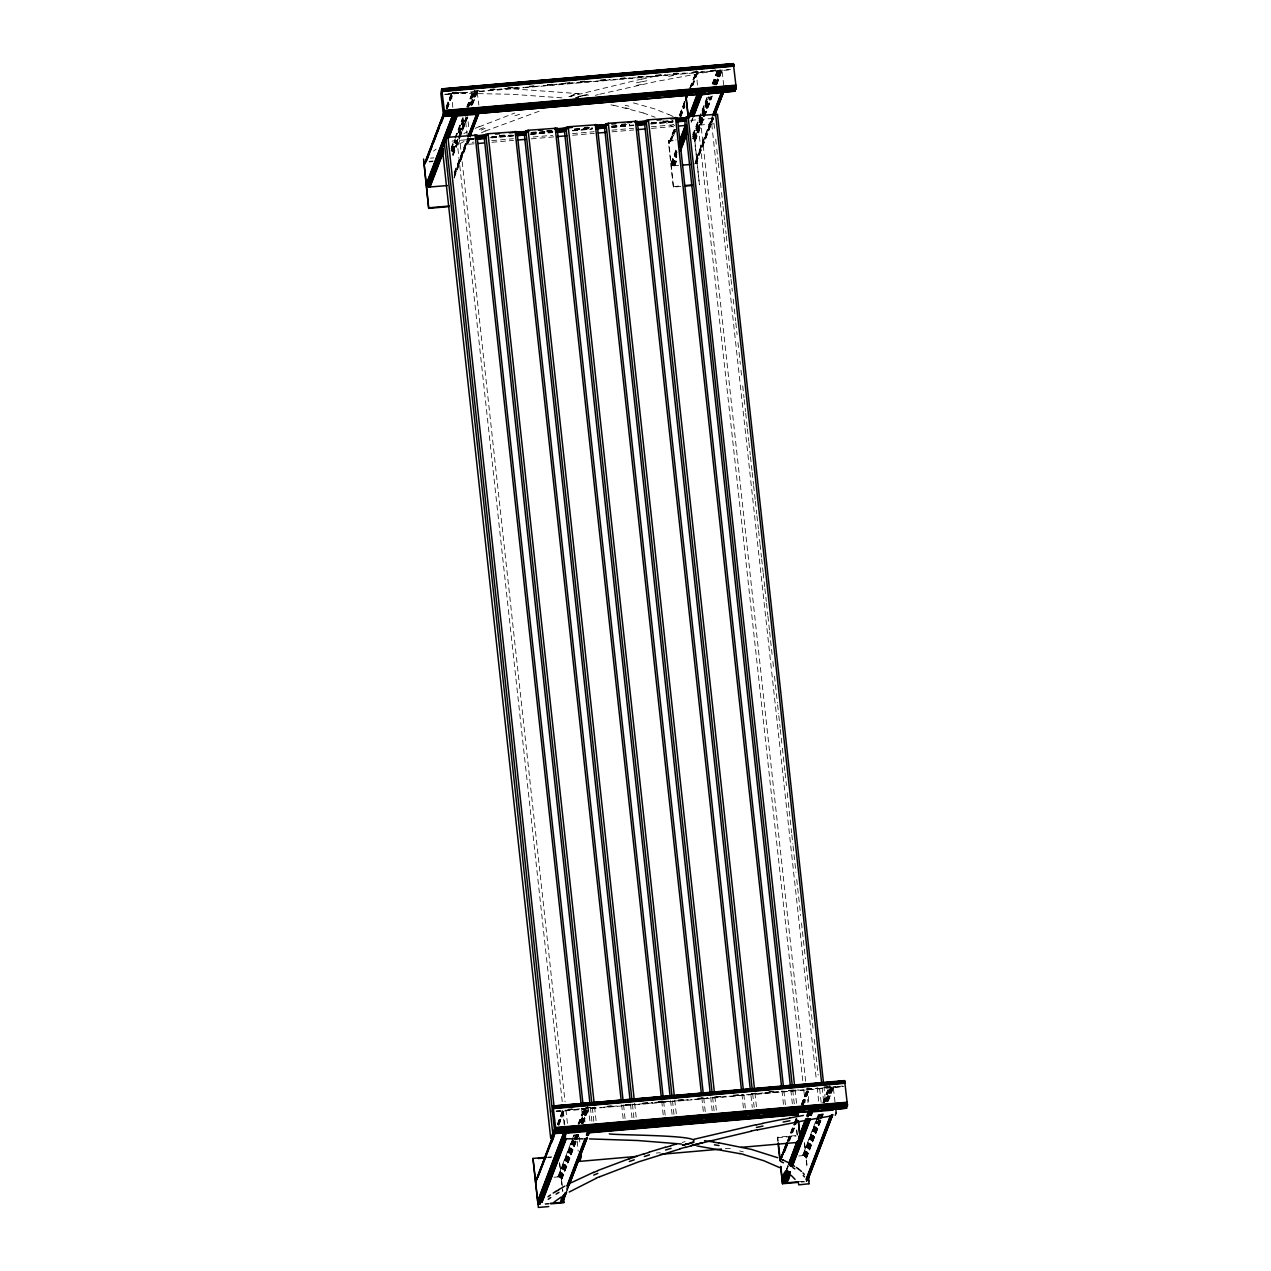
<?xml version="1.0" encoding="UTF-8"?>
<svg xmlns="http://www.w3.org/2000/svg" width="1271" height="1271" viewBox="0 0 1271 1271"><rect width="100%" height="100%" fill="white"/><g stroke="black" fill="none" stroke-linecap="round" stroke-linejoin="round"><path stroke-width="0.75" stroke-dasharray="5 3.75" d="M474.162 143.814L468.205 144.306L470.032 138.364M684.338 101.632L684.354 102.649M562.703 1110.393L564.149 1124.39M674.218 130.135L668.959 143.83L674.091 129.404M641.776 78.993L567.66 96.993L579.195 93.689L508.686 88.541M575.413 97.549C584.517 97.295 578.861 89.78 570.997 95.976M465.52 118.711L465.599 122.715M465.694 120.332L465.679 121.825M469.777 138.301L468.078 142.638L474.004 142.145M696.238 71.414L697.541 86.078M446.232 106.621L451.427 93.005M446.2 107.654L451.761 93.085M446.471 107.447L452.031 92.878M446.772 107.272L451.634 94.515M446.375 108.941L452.269 94.245M447.042 108.734L453.302 92.338M447.392 108.686L453.652 92.29M451.459 147.086L454.24 139.794M454.939 137.983L462.58 117.933M466.759 107.002L472.335 92.433M451.11 148.898L454.589 139.778M455.288 137.967L462.946 117.917M467.108 106.986L472.685 92.418M451.459 148.914L454.939 139.81M455.638 137.983L463.295 117.949M467.458 107.018L473.034 92.433M451.11 150.804L455.288 139.874M458.068 132.581L463.629 118.012M467.807 107.082L474.067 90.686M451.459 150.899L455.622 139.969M458.402 132.677L463.979 118.108M468.141 107.177L474.417 90.765M451.777 151.027L455.955 140.096M458.736 132.804L464.296 118.235M468.475 107.304L474.734 90.908M452.095 151.185L456.273 140.255M459.053 132.962L464.614 118.394M469.492 105.636L475.052 91.067M452.381 151.376L456.559 140.446M459.339 133.153L465.599 116.757M469.777 105.827L475.338 91.258M452.667 151.599L456.829 140.668M459.609 133.376L465.885 116.98M470.747 104.222L476.307 89.653M452.905 151.837L457.782 139.095M458.481 137.268L466.123 117.234M471.001 104.476L476.561 89.891M453.127 152.107L466.346 117.504M471.223 104.746L476.784 90.177M452.619 154.22L467.315 116.074M471.414 105.032L476.975 90.463L478.865 105.064M452.905 154.855L459.053 138.142M459.864 136.633L466.695 118.092M471.7 105.668L477.133 90.765M453 155.189L459.26 138.793M459.959 136.966L467.617 116.932L468.681 126.846M472.478 104.174L477.356 91.433M453.064 155.523L467.664 117.266M472.542 104.524L477.403 91.766M562.227 1101.623L457.639 146.133L459.832 140.398L565.071 1101.814M454.255 172.634L467.474 138.015M454.605 172.586L467.823 137.967M454.24 174.318L468.157 137.888M454.573 174.206L468.491 137.761M454.192 175.875L468.792 137.618M454.478 175.684L469.094 137.427M454.049 177.304L469.047 138.094M454.176 178.035L469.603 137.633M680.843 186.456L673.408 187.107L668.371 141.129L676.029 139.905M679.54 115.137L684.529 102.061M689.962 87.81L696.349 71.097M668.943 143.48L673.884 130.039M679.81 114.517L685.005 100.902M689.883 88.144L696.508 70.795M679.778 115.55L684.958 101.918M690.217 88.223L696.476 71.827M669.102 142.463L674.774 129.737M680.049 115.343L684.926 102.586M690.487 88.017L697.048 71.43M670.31 140.843L675.092 129.578M679.969 116.837L684.831 104.079M691.789 85.856L697.35 71.287M670.913 140.509L675.425 129.467M680.287 116.71L684.465 105.779M692.123 85.745L697.684 71.16M671.247 140.398L675.06 131.199M680.62 116.63L684.799 105.7M692.457 85.65L698.017 71.081M675.409 131.151L671.581 140.318M680.97 116.582L684.449 107.463M692.806 85.602L698.367 71.033M678.603 165.468L673.344 165.643L671.088 163.165L676.601 148.246M671.183 163.498L676.744 148.929M671.31 163.816L676.871 149.247M671.469 164.134L677.03 149.549M671.66 164.42L676.537 151.662M671.882 164.69L676.76 151.932M672.137 164.944L676.998 152.186M672.407 165.166L676.585 154.236M672.693 165.357L676.871 154.427M673.01 165.516L676.49 156.397M673.344 165.643L676.823 156.54M673.678 165.738L676.458 158.446M674.027 165.802L676.808 158.51M674.377 165.818L676.458 160.353M691.074 122.095L692.457 118.457M674.726 165.802L676.808 160.337M691.424 122.08L692.806 118.441M692.695 134.933L707.296 96.675M712.173 83.934L717.734 69.349M693.045 134.933L707.645 96.66M712.523 83.918L718.083 69.333M673.408 187.107L668.594 140.557M692.695 136.775L707.995 96.691M712.872 83.934L718.433 69.365M693.045 136.823L708.344 96.755M713.222 83.997L718.782 69.428M692.679 138.746L708.694 96.85M713.555 84.093L719.116 69.524M693.013 138.873L709.011 96.977M713.889 84.22L719.45 69.651M693.331 139.032L709.329 97.136M714.191 84.379L719.767 69.81M694.316 137.411L701.973 117.361M702.656 115.55L709.615 97.327M714.493 84.569L720.053 70M694.586 137.633L702.243 117.583M702.942 115.756L709.901 97.549M714.763 84.792L720.323 70.223M694.141 139.699L702.498 117.838M703.181 116.011L710.139 97.788M715.017 85.046L720.578 70.461M702.704 118.108L694.363 139.969L694.983 141.558L704.039 117.885M703.403 116.281L711.061 96.246M715.923 83.489L720.8 70.731M694.554 140.255L702.911 118.394M703.594 116.567L711.252 96.532M716.129 83.775L721.69 69.206M694.713 140.573L711.41 96.834M716.288 84.093L721.849 69.508M694.84 140.89L711.538 97.168M716.415 84.41L721.976 69.841L723.993 87.62M694.935 141.224L703.975 117.536M704.674 115.709L711.633 97.502M716.494 84.744L722.071 70.175M704.722 116.058L712.38 96.008M716.558 85.078L722.119 70.509M696.174 158.653L712.189 116.757M695.825 160.432L712.523 116.71M694.776 163.991L712.173 118.441M695.809 162.053L712.507 118.33M696.111 161.894L712.809 118.171M695.714 163.546L713.381 117.79M695.984 163.323L713.619 117.552M696.238 163.085L713.619 118.187M557.397 1123.977L562.846 1109.726M557.524 1124.708L563.085 1110.139M557.794 1124.501L563.355 1109.933M558.08 1124.327L563.657 1109.742M558.732 1124.057L563.593 1111.299M559.065 1123.961L563.927 1111.219M558.716 1125.741L564.276 1111.172M554.029 1177.232L557.905 1176.898L573.904 1134.987M578.083 1124.057L583.643 1109.488M557.905 1176.898L574.254 1134.971M578.432 1124.041L583.993 1109.472M558.255 1176.882L574.603 1135.003M578.782 1124.072L584.342 1109.504M558.605 1176.898L572.871 1140.532M579.131 1124.136L584.692 1109.551M558.954 1176.962L573.205 1140.627M580.164 1122.404L585.041 1109.647M576.208 1141.612L561.591 1179.869L559.621 1177.184L573.539 1140.754M574.238 1138.927L576.319 1133.462M580.497 1122.531L585.359 1109.774M559.939 1177.343L573.856 1140.913M574.54 1139.086L576.637 1133.621M580.799 1122.69L586.376 1108.121M560.225 1177.534L574.142 1141.104M574.842 1139.277L576.923 1133.811M581.101 1122.881L587.361 1106.485M560.511 1177.756L574.413 1141.326M575.112 1139.499L577.193 1134.034M581.371 1123.103L587.631 1106.707M560.749 1178.01L574.667 1141.565M575.366 1139.753L578.464 1131.492M581.625 1123.357L587.885 1106.962M560.972 1178.281L577.67 1134.558M581.848 1123.628L588.108 1107.232L590.602 1125.931M561.162 1178.567L577.86 1134.844M582.039 1123.914L588.298 1107.518M561.448 1179.202L575.938 1140.611M576.764 1139.118L578.845 1133.653M583.024 1122.722L588.457 1107.819M561.544 1179.536L576.16 1141.279M576.843 1139.452L578.941 1133.986M583.103 1123.056L588.68 1108.487M576.907 1139.785L578.988 1134.32L579.798 1141.994M583.167 1123.389L588.727 1108.82M566.262 1189.545L567.644 1185.907M566.771 1190.705L568.55 1186.129M567.104 1190.784L568.979 1185.97M777.884 1141.58L777.677 1137.18L801.858 1135.082M787.385 1141.31L793.755 1124.597M794.327 1123.087L796.424 1117.622M801.286 1104.864L807.673 1088.151L808.864 1103.133M787.655 1140.691L794.105 1124.009M794.327 1123.739L796.329 1117.956M801.572 1104.245L808.022 1087.563M787.925 1140.834L794.184 1124.438M794.582 1123.5L796.663 1118.035M801.842 1104.404L807.8 1088.882M787.893 1141.501L794.454 1124.93M794.852 1123.294L797.235 1117.638M801.81 1105.071L808.356 1088.484M788.497 1141.167L794.756 1124.771M802.414 1104.737L808.674 1088.341M788.83 1141.056L795.09 1124.66M802.748 1104.61L809.007 1088.214M789.164 1140.977L797.521 1119.116M803.081 1104.531L809.341 1088.135M789.513 1140.929L797.854 1119.068M803.431 1104.483L809.691 1088.087M786.59 1169.288L787.925 1165.3M786.685 1169.622L788.068 1165.984M786.813 1169.94L788.195 1166.301M798.744 1155.975L802.621 1155.641L815.839 1121.022M816.538 1119.195L818.619 1113.73M822.798 1102.799L829.057 1086.403M802.621 1155.641L817.587 1117.368M823.147 1102.783L830.106 1084.576M802.97 1155.625L816.538 1121.038M817.237 1119.211L819.318 1113.746M823.497 1102.815L829.756 1086.419M803.32 1155.641L816.888 1121.086M817.587 1119.274L819.668 1113.809M823.846 1102.878L830.106 1086.483M803.669 1155.704L817.221 1121.181M817.92 1119.37L820.002 1113.904M824.18 1102.974L830.44 1086.578M820.923 1120.355L806.307 1158.612L804.336 1155.927L817.555 1121.308M818.254 1119.497L820.335 1114.032M825.213 1101.274L830.773 1086.705M804.654 1156.086L820.653 1114.19M831.091 1086.864L825.515 1101.433L824.021 1087.499M804.94 1156.276L820.939 1114.381M825.816 1101.623L831.377 1087.055M805.21 1156.499L819.128 1120.069M826.086 1101.846L831.647 1087.277M805.464 1156.753L819.382 1120.307M820.081 1118.496L822.162 1113.031M827.024 1100.273L831.901 1087.515M805.687 1157.023L819.604 1120.577M820.288 1118.766L822.385 1113.301M827.246 1100.543L832.823 1085.974M805.878 1157.309L819.795 1120.879M820.494 1119.052L822.575 1113.587M827.437 1100.829L833.013 1086.26M806.036 1157.627L822.734 1113.904M827.596 1101.147L833.172 1086.562L835.317 1104.674M806.164 1157.945L822.861 1114.222M827.723 1101.464L833.299 1086.896M806.259 1158.278L820.859 1120.021M827.818 1101.798L833.395 1087.229M821.622 1118.544L823.703 1113.078M828.565 1100.321L833.442 1087.563M696.635 162.545L697.064 160.559M468.046 142.574L467.807 141.351M582.277 95.611L578.146 96.946L587.838 94.388L582.293 95.865M822.464 1114.445L820.208 1115.08M433.538 151.074L436.128 149.12M468.252 144.322L465.694 122M451.999 148.024L470.62 137.872M463.851 133.55L467.506 131.819M481.28 130.007L485.109 128.307M481.423 132.804L485.379 130.865M475.147 128.371L479.135 126.639M485.252 131.104L539.079 111.244M479.024 126.878L514.723 113.04M479.294 129.435L483.377 127.72M514.882 115.836L519.791 114.168M570.981 96.103L573.428 95.42M682.193 1142.454L685.101 1141.66M576.383 97.422L582.07 95.929M583.596 95.261L590.078 95.055M595.336 95.325L598.291 94.578M599.769 94.213L655.915 81.535L719.37 69.873M713.253 123.795L698.192 125.241L802.986 1082.701M636.437 82.837L642.792 81.455M636.707 85.395L643.078 84.013M641.712 79.215L655.01 76.26M641.982 81.773L648.575 80.391M656.678 75.926L661.698 74.925M668.673 76.371L675.473 75.084M452.667 92.513L456.607 92.163M490.098 89.256L494.038 88.922M507.828 87.715L511.768 87.381M580.72 81.392L584.66 81.042M673.312 73.353L677.252 73.003M452.683 92.862L460.563 92.179M474.353 90.972L478.293 90.638M490.113 89.606L497.994 88.922M507.844 88.064L515.724 87.381M529.514 86.19L533.455 85.84M547.245 84.649L553.155 84.124M564.975 83.108L570.886 82.583M580.736 81.741L588.616 81.058M600.436 80.025L606.346 79.517M620.137 78.309L626.047 77.801M637.867 76.768L643.777 76.26M655.598 75.227L661.508 74.719M673.328 73.686L681.208 73.003M693.029 71.986L698.939 71.462M710.759 70.445L716.669 69.921M448.774 93.546L464.535 92.179M474.385 91.321L482.265 90.638M490.145 89.955L501.966 88.938M503.936 88.763L519.696 87.397M529.546 86.539L537.426 85.856M547.277 84.998L557.127 84.14M559.097 83.965L574.857 82.599M576.827 82.424L592.588 81.058M600.468 80.375L610.318 79.517M620.169 78.659L630.019 77.801M637.899 77.118L647.749 76.26M655.629 75.577L665.48 74.735M673.36 74.036L685.18 73.019M693.06 72.336L702.911 71.478M710.791 70.795L720.641 69.937M444.866 94.245L468.506 92.195M470.477 92.02L523.668 87.397M525.638 87.222L541.398 85.856M543.368 85.681L730.523 69.428M444.898 94.594L730.571 69.778M546.816 130.706L550.756 130.357M584.247 127.45L588.187 127.1M621.678 124.193L625.618 123.859M531.071 132.406L536.982 131.898M546.832 131.04L552.742 130.532M584.263 127.783L592.143 127.1M621.694 124.542L625.634 124.193M499.567 135.473L505.477 134.964M531.087 132.74L544.878 131.533M546.848 131.374L552.758 130.849M574.428 128.975L582.309 128.292M584.279 128.117L592.159 127.434M621.71 124.86L629.59 124.177M663.081 121.269L668.991 120.761M499.582 135.79L507.463 135.107M531.103 133.058L552.774 131.167M574.444 129.292L592.175 127.751M611.875 126.036L629.606 124.494M651.276 122.62L655.216 122.27M663.097 121.587L672.947 120.729M470.032 138.65L473.972 138.317M491.702 136.775L497.612 136.251M499.582 136.092L511.403 135.06M531.103 133.344L552.774 131.469M574.444 129.578L592.175 128.037M611.875 126.337L629.606 124.796M651.276 122.906L661.127 122.048M663.097 121.889L672.947 121.031M470.032 138.92L473.972 138.587M491.702 137.046L513.373 135.171M531.103 133.63L552.774 131.739M574.444 129.864L592.175 128.323M611.875 126.607L629.606 125.066M651.276 123.192L672.947 121.301M470.032 139.174L473.972 138.841M491.702 137.3L513.373 135.409M531.103 133.868L552.774 131.993M574.444 130.103L592.175 128.562M611.875 126.862L633.546 124.971M651.276 123.43L672.947 121.555M452.031 141.081L473.956 139.063M490.161 137.761L513.595 135.727M530.245 134.281L553.679 132.248M572.3 130.627L592.175 128.8M611.859 127.275L633.864 125.289M650.53 123.843L673.964 121.794M690.614 120.348L714.048 118.314M469.984 139.762L473.924 139.413M491.655 137.872L513.325 135.997M531.056 134.456L552.726 132.565M572.427 130.865L592.127 129.149M611.828 127.434L633.514 125.559M651.245 124.018L672.915 122.127M491.734 140.604L513.405 138.714M533.105 136.998L552.806 135.298M572.506 133.582L594.177 131.707M611.923 130.166L633.594 128.276M651.324 126.735L672.995 124.86M491.893 142.273L513.563 140.398M531.294 138.857L554.934 136.791M572.665 135.25L594.335 133.376M612.066 131.834L633.736 129.96M651.467 128.419L673.137 126.528M451.841 146.642L457.639 146.133M430.519 158.144L433.856 157.842M429.153 161.353L433.03 161.02M429.248 161.894L432.966 161.576M668.371 141.129L675.822 140.477M673.63 186.535L679.207 186.043M567.93 1109.218L571.871 1108.884M585.661 1107.692L589.601 1107.343M658.553 1101.353L662.493 1101.004M768.876 1091.773L772.816 1091.424M824.037 1086.975L827.977 1086.641M567.946 1109.567L575.827 1108.884M585.677 1108.026L593.557 1107.343M607.347 1106.151L611.287 1105.802M625.078 1104.61L629.018 1104.261M642.808 1103.069L648.718 1102.561M658.569 1101.703L666.449 1101.02M678.269 1099.987L684.179 1099.479M697.97 1098.271L703.88 1097.763M715.7 1096.73L721.61 1096.222M733.431 1095.205L739.341 1094.681M751.161 1093.664L757.071 1093.139M768.891 1092.123L776.772 1091.439M788.592 1090.407L794.502 1089.898M806.322 1088.866L812.233 1088.357M824.053 1087.325L831.933 1086.641M556.158 1110.949L560.098 1110.6M567.978 1109.917L579.798 1108.9M581.768 1108.725L597.529 1107.359M607.379 1106.501L615.259 1105.818M625.11 1104.96L634.96 1104.102M642.84 1103.419L652.69 1102.561M654.66 1102.386L670.421 1101.02M678.301 1100.336L688.151 1099.479M698.001 1098.621L707.852 1097.779M715.732 1097.095L725.582 1096.238M733.462 1095.554L743.313 1094.696M751.193 1094.013L763.013 1092.981M764.983 1092.806L780.744 1091.439M788.624 1090.756L798.474 1089.898M806.354 1089.215L816.204 1088.357M824.085 1087.674L835.905 1086.641M837.875 1086.483L843.785 1085.958M556.19 1111.299L601.501 1107.359M603.471 1107.184L619.231 1105.818M621.201 1105.659L692.123 1099.494M694.093 1099.32L843.817 1086.308M556.221 1111.648L843.849 1086.657M547.849 1157.134L551.566 1156.817M547.626 1157.706L551.344 1157.388M777.471 1137.752L796.059 1136.131M656.249 1153.035L660.189 1152.686M725.36 1148.714L731.27 1148.206M544.957 1203.796L549.088 1203.446M798.442 1181.792L803.463 1181.347M545.227 1204.336L548.945 1204.018M801.095 1182.109L804.813 1181.792M451.999 93.133L511.816 94.276L561.861 97.835M610.938 104.858L613.734 105.414M613.559 105.207L643.174 112.928M633.387 102.872L654.327 108.798L668.784 114.565M625.157 105.286L628.891 106.208M625.427 107.828L629.161 108.766M739.611 1150.938L743.344 1151.876M643.142 112.912L655.137 117.266M668.673 114.374L673.582 116.757M662.858 120.745L673.312 126.989M672.931 124.256L674.663 125.575M692.949 132.804L694.316 135.457L699.447 184.835L694.411 138.873M822.099 1087.452L823.83 1103.244M713.984 123.414L714.858 131.31M715.716 139.206L716.574 147.102M716.796 149.088L718.099 160.924M718.306 162.895L719.608 174.747M720.466 182.643L721.34 190.539M721.547 192.509L722.849 204.345M723.056 206.331L724.565 220.137M724.788 222.107L726.091 233.959M726.297 235.929L727.6 247.781M728.458 255.678L729.332 263.558M729.538 265.544L730.841 277.38M731.047 279.35L732.35 291.202M733.208 299.098L734.082 306.994M734.288 308.964L735.591 320.8M735.814 322.786L737.101 334.623M737.974 342.519L738.832 350.415M739.055 352.385L740.342 364.237M740.993 370.147L741.851 378.027M742.709 385.828L744.012 397.728M744.202 399.539L745.521 411.502M745.712 413.25L747.237 427.263M747.427 428.915L748.746 441.037M748.921 442.626L750.255 454.827M750.478 456.797L751.987 470.572M752.194 472.542L753.496 484.362M753.639 485.729L755.149 499.439M755.355 501.394L756.722 513.897M756.944 515.867L758.358 528.815M758.58 530.785L759.963 543.432M760.074 544.496L761.472 557.206M761.679 559.176L763.077 571.918M763.188 572.967L764.697 586.741M764.92 588.711L766.286 601.294M766.508 603.264L767.795 615.021M767.938 616.276L769.448 630.066M769.654 632.037L772.117 654.47M772.895 661.571L773.753 669.452M774.484 676.188L777.423 702.911M777.63 704.881L778.599 713.682M778.805 715.668L780.108 727.505M780.33 729.49L782.158 746.236M782.38 748.206L784.858 770.941M785.081 772.911L786.463 785.621M787.242 792.659L788.099 800.555M788.322 802.525L791.642 832.87M791.849 834.84L792.85 843.992M793.072 845.962L795.948 872.256M796.742 879.516L800.698 915.565M801.493 922.953L805.433 958.89M806.259 966.373L808.658 988.425M809.5 995.987L810.358 1003.883M810.58 1005.869L813.408 1031.75M814.25 1039.424L818.143 1075.059M819.652 1088.77L821.161 1102.624M711.728 124.065L816.316 1079.556M817.174 1087.436L818.905 1103.244M700.385 119.506L805.83 1082.892M806.688 1090.788L807.991 1102.624M803.86 1090.597L805.147 1102.434M804.559 1142.581L807.355 1168.113M804.336 1143.153L807.069 1168.049M795.026 1089.581L796.552 1103.403M792.77 1090.216L794.296 1104.038M684.831 107.145L684.386 102.999M796.774 1129.903L797.394 1135.607M684.688 107.511L684.179 102.665M796.631 1130.269L797.251 1135.972M790.848 1090.168L792.373 1103.991M783.921 1090.995L785.43 1104.801M782.015 1090.709L783.73 1106.723M777.677 1137.18L778.106 1141.008M754.942 1093.06L756.452 1106.882M752.686 1093.696L754.196 1107.518M750.986 1095.618L752.273 1107.47M743.837 1094.474L745.346 1108.296M741.93 1094.188L743.424 1108.233M714.858 1096.539L716.367 1110.361M712.586 1097.191L714.111 1110.997M710.68 1097.127L712.395 1112.919M703.737 1097.953L705.262 1111.775M701.83 1097.683L703.34 1111.728M674.758 1100.035L676.49 1115.827M672.502 1100.67L674.011 1114.492M670.58 1100.622L672.089 1114.429M663.653 1101.433L665.162 1115.255M661.746 1101.163L663.24 1115.207M634.674 1103.514L636.39 1119.306M632.418 1104.149L633.927 1117.972M630.495 1104.102L632.005 1117.924M623.553 1104.912L625.078 1118.734M621.646 1104.864L623.155 1118.687M594.574 1106.993L596.083 1120.815M592.318 1107.629L593.827 1121.451M590.395 1107.581L591.905 1121.403M583.468 1108.407L585.2 1124.2M581.562 1108.121L583.278 1124.136M577.256 1141.294L578.162 1151.161M565.929 1109.71L568.089 1129.442M563.307 1111.49L564.817 1125.312M452.826 107.336L451.364 93.689M559.844 1163.839L562.846 1191.277M559.415 1162.488L562.56 1191.229M684.37 102.824L684.116 101.648"/><path stroke-width="1.5" d="M441.736 88.891L440.846 93.546L443.611 116.551L444.485 111.896L441.704 88.875L733.351 63.614L736.052 86.571L735.019 90.956M552.964 1106.008L844.595 1080.604L847.423 1104.896L846.581 1108.201L554.903 1133.589L555.792 1128.95L553.06 1105.945L552.281 1111.982M581.133 1154.878L579.433 1159.692L579.147 1158.564M692.965 1145.362L702.561 1142.661L691.122 1145.695L695.491 1144.488L693.092 1145.393M424.514 163.403L424.244 165.087L444.405 111.896L736.052 86.571M555.046 1131.126L535.568 1182.141L536.918 1179.154M563.704 1199.22C561.941 1205.178 558.43 1201.969 563.482 1195.153M809.055 1183.762L798.776 1184.842L798.204 1182.062M444.485 114.279L736.068 88.779M799.793 1136.29L799.777 1134.924M780.33 1159.851L786.813 1142.804M799.936 1138.038L799.936 1134.733M545.99 1157.293L532.978 1158.437L538.348 1207.323M424.244 164.388L444.342 111.8M425.594 162.1L444.389 112.912M425.896 161.925L428.677 154.633M430.758 149.168L435.635 136.41M437.017 132.772L443.976 114.549M426.897 159.955L431.775 147.198M433.157 143.544L439.416 127.148M441.148 123.398L443.229 117.933M452.762 114.851L426.325 184.088L429.312 187.044L447.44 185.55M426.468 184.756L452.81 115.184M426.595 185.073L453.032 115.852M426.754 185.391L453.89 114.342M426.945 185.677L454.081 114.628M427.167 185.947L454.303 114.898M552.583 1138.323L550.677 1138.053L442.197 147.023L445.708 137.856L447.185 137.316L476.943 135.155L583.039 1104.451M427.421 186.202L454.557 115.137L457.147 116.011L476.514 114.326L479.215 112.436M427.692 186.424L454.827 115.359M427.993 186.615L442.594 148.342M444.691 142.876L455.113 115.55M428.295 186.773L442.912 148.516M447.09 137.586L455.431 115.725M428.629 186.901L443.229 148.643M447.408 137.713L455.765 115.852M428.963 186.996L442.88 150.55M447.757 137.808L456.098 115.947M429.312 187.044L443.229 150.614M448.091 137.856L456.448 115.995M429.662 187.075L442.88 152.456M448.441 137.888L456.797 116.026M430.011 187.059L443.229 152.441M448.79 137.872L457.147 116.011M428.692 208.365L423.879 161.814L428.692 208.365L449.156 206.585M468.173 136.188L476.514 114.326M468.506 136.14L476.863 114.279M468.856 136.061L477.197 114.199M469.174 135.933L477.531 114.072M469.492 135.79L477.832 113.929M469.777 135.6L478.134 113.739M470.063 135.393L478.817 112.928M470.175 136.124L479.437 111.8M476.943 135.155L475.942 137.745L485.792 136.982M623.124 1100.972L517.027 131.66L488.048 133.741L485.792 134.376L484.299 138.269L589.966 1103.625M663.224 1097.493L557.127 128.18L528.148 130.262L525.876 130.897L524.399 134.79L630.066 1100.146M556.126 130.786L557.127 128.18M703.308 1094.013L597.211 124.701L568.232 126.766L565.976 127.418L564.483 131.31L670.151 1096.666M743.408 1090.518L637.311 121.222L608.316 123.287L606.06 123.938L604.583 127.831L710.235 1093.187M783.492 1087.039L677.395 117.742L648.417 119.808L646.161 120.443L644.667 124.351L750.335 1089.708M685.641 99.758L687.738 93.943M685.657 100.091L687.738 94.626M823.576 1083.559L717.495 114.247L688.501 116.328L686.245 116.964L684.767 120.856L790.419 1086.212M679.445 141.303L685.641 124.574M688.485 117.615L697.477 93.593M679.524 141.637L685.8 125.241M688.58 117.949L697.62 94.276M679.651 141.955L685.911 125.559M688.707 118.282L698.446 92.767M679.127 144.084L685.387 127.688M689.565 116.757L698.605 93.085M679.318 144.386L685.577 127.99M689.756 117.059L698.796 93.371L701.862 94.753L723.358 92.036M679.54 144.656L685.8 128.26M690.661 115.502L699.018 93.641M679.095 146.721L686.038 128.498M690.916 115.756L699.257 93.879M679.365 146.943L686.324 128.721M691.186 115.963L699.543 94.102M679.651 147.134L686.61 128.911M691.488 116.169L699.828 94.292M679.969 147.293L686.928 129.07M691.789 116.328L700.146 94.467M680.303 147.42L687.246 129.197M692.123 116.455L700.464 94.594M680.636 147.515L686.896 131.12M692.457 116.551L700.814 94.69M680.287 149.39L687.246 131.183M692.806 116.598L701.163 94.737M680.636 149.422L686.896 133.026M693.156 116.63L701.513 94.769M680.287 151.233L687.246 133.01M693.505 116.614L701.862 94.753M712.872 114.93L721.229 93.069M713.222 114.883L721.578 93.021M713.555 114.803L721.912 92.942M713.889 114.692L722.246 92.815M714.207 114.533L722.548 92.672M714.493 114.358L723.12 92.275M714.318 115.725L724.2 90.193M714.731 115.168L724.057 90.861M532.978 1158.437L537.998 1204.4M550.677 1138.053L554.903 1128.505M535.552 1181.792L555.093 1130.094M537.617 1177.343L555.014 1131.794M537.919 1177.153L554.919 1133.271L846.581 1108.201M551.773 1142.264L553.854 1136.798M564.086 1131.905L537.649 1201.143L539.953 1203.955L565.341 1138.466M537.792 1201.81L564.133 1132.254M537.919 1202.128L565.055 1131.079M538.078 1202.445L565.214 1131.397M538.269 1202.731L565.404 1131.683M538.491 1203.002L565.627 1131.953L568.121 1133.081L587.838 1131.381L590.665 1129.172M564.229 1135.734L565.118 1133.414M538.745 1203.256L565.865 1132.191M539.015 1203.478L566.151 1132.413M539.301 1203.669L566.437 1132.604M539.619 1203.828L565.452 1136.481M539.953 1203.955L564.991 1138.371M541.335 1202.287L565.674 1138.514M541.684 1202.302L566.024 1138.546M542.034 1202.302L566.373 1138.53M566.961 1186.034L585.057 1138.673M586.439 1135.019L587.838 1131.381M561.051 1202.382L563.831 1195.105M567.311 1185.986L585.407 1138.625M586.789 1134.971L588.187 1131.333M561.385 1202.302L564.864 1193.199M567.644 1185.907L585.74 1138.546M587.123 1134.892L588.521 1131.254M561.718 1202.191L564.499 1194.899M567.978 1185.795L586.058 1138.419M587.456 1134.781L588.854 1131.126M562.036 1202.032L565.5 1192.929M568.296 1185.636L586.376 1138.276M587.774 1134.622L589.156 1130.983M562.322 1201.858L565.802 1192.738M568.582 1185.462L586.678 1138.085M588.06 1134.447L589.458 1130.793M562.592 1201.635L566.485 1191.928M568.852 1185.239L587.345 1137.275L569.329 1184.747M588.33 1134.225L589.966 1130.348M563.069 1201.143L566.548 1192.023M588.298 1135.273L590.808 1128.505M563.609 1198.251L563.816 1202.716L550.804 1203.844M780.251 1160.534L786.971 1142.502M797.616 1115.239L799.109 1110.663M780.966 1159.057L787.242 1142.661M797.664 1115.334L799.062 1111.696M780.887 1158.612L787.496 1143.137M784.334 1152.098L787.114 1144.821M790.228 1171.926C788.894 1190.244 776.708 1182.284 785.843 1170.766M788.671 1163.823L796.965 1141.628M799.109 1136.496L805.321 1119.767M806.704 1116.113L808.801 1110.647M782.507 1180.552L785.986 1171.449M788.767 1164.157L797.108 1142.295M798.506 1138.657L806.164 1118.607M807.546 1114.969L808.944 1111.331M782.634 1180.87L786.114 1171.767M788.894 1164.474L797.235 1142.613M798.633 1138.975L806.291 1118.941M807.673 1115.287L809.77 1109.821M782.793 1181.188L786.272 1172.084M789.752 1162.965L806.45 1119.243M807.832 1115.604L809.929 1110.139L813.186 1111.807L832.553 1110.123L834.904 1108.836M782.984 1181.474L787.162 1170.543M789.942 1163.251L806.64 1119.529M808.022 1115.89L810.12 1110.425M797.378 1182.427L782.491 1183.73L780.902 1166.571M783.206 1181.744L787.385 1170.813M790.165 1163.537L806.863 1119.799M808.245 1116.16L810.342 1110.695M783.46 1181.998L787.623 1171.068M789.72 1165.602L807.8 1118.226M809.198 1114.588L810.58 1110.949M783.73 1182.221L787.893 1171.29M790.689 1163.998L808.07 1118.448M809.468 1114.81L810.85 1111.156M784.016 1182.411L788.195 1171.481M790.975 1164.188L808.372 1118.639M809.754 1115.001L811.152 1111.362M784.334 1182.57L788.513 1171.64M791.293 1164.347L808.69 1118.798M810.072 1115.16L811.47 1111.521M784.668 1182.697L788.83 1171.767M790.927 1166.301L809.007 1118.925M810.405 1115.287L811.788 1111.648M785.001 1182.793L789.18 1171.862M791.261 1166.397L809.357 1119.02M810.739 1115.382L812.137 1111.744M785.351 1182.856L789.513 1171.926M791.611 1166.46L809.691 1119.084M811.089 1115.445L812.487 1111.791M785.7 1182.872L789.879 1171.941M791.96 1166.476L810.04 1119.116M792.31 1166.46L810.39 1119.1M806.116 1179.361L830.456 1115.588M806.465 1179.313L830.805 1115.541M806.799 1179.218L831.139 1115.461M806.434 1180.934L831.472 1115.35M806.735 1180.775L831.79 1115.191M807.037 1180.6L832.346 1114.794M832.743 1114.54L807.562 1180.139L808.388 1177.613M807.959 1179.599L832.68 1114.874M808.769 1181.124L807.895 1175.723M835.285 1115.255L836.191 1112.967M685.816 95.452L794.597 1085.625M797.139 1112.506L797.648 1115.398M798.283 1142.359L741.12 1147.348M554.092 1202.112L561.147 1197.075M547.992 1196.742L550.486 1195.01M548.278 1199.284L550.756 1197.568M636.692 1156.419L579.56 1161.376L581.292 1156.944L581.181 1153.035M553.187 1193.072L555.92 1191.34M555.824 1191.562L558.668 1189.831M556.094 1194.12L558.954 1192.389M558.763 1189.608L564.832 1186.129M569.249 1192.007L595.908 1178.455M571.346 1182.666L593.589 1172.307M548.754 1206.544L538.554 1207.45M596.004 1178.217L599.833 1176.533M599.705 1176.771L638.773 1161.789L679.906 1148.984M593.462 1172.545L597.561 1170.813M593.748 1175.087L597.831 1173.371M597.672 1170.591L629.177 1158.707M629.066 1158.945L633.959 1157.277M629.336 1161.487L634.245 1159.819M634.07 1157.039L644.143 1153.734M644.032 1153.957L649.211 1152.32M644.318 1156.515L649.497 1154.862M649.306 1152.082L665.369 1147.22M665.273 1147.443L670.802 1145.838M665.559 1150.001L671.088 1148.396M670.897 1145.616L676.506 1144.027M680.001 1148.762L685.53 1147.205M685.419 1147.443L691.043 1145.886M693.871 1142.407L682.4 1145.25C730.873 1134.415 611.383 1135.559 609.302 1133.78M693.823 1139.324L756.229 1124.66M702.466 1142.851L751.097 1131.269M751.161 1131.047L757.532 1129.681M757.452 1129.903L803.526 1120.784M756.166 1124.883L762.743 1123.5M756.436 1127.425L763.029 1126.058M762.807 1123.278L782.904 1119.274M782.857 1119.481L789.656 1118.178M783.127 1122.039L789.927 1120.736M789.704 1117.972L803.447 1115.43M810.31 1119.56L830.869 1116.017M441.831 89.034L733.446 63.82M441.911 89.304L733.494 63.979M441.958 89.494L733.589 64.392M442.054 89.955L733.637 64.63M442.101 90.225L733.685 64.9M442.149 90.527L733.717 65.186M442.197 90.829L733.764 65.504M442.244 91.162L733.812 65.822M442.276 91.496L733.844 66.171M444.357 110.498L735.925 85.173M444.389 110.847L735.957 85.522M444.421 111.197L735.988 85.872M444.453 111.546L736.02 86.221M444.5 112.229L736.068 86.905M444.516 112.563L736.084 87.238M444.516 112.865L736.1 87.54M444.532 113.167L736.1 87.842M444.532 113.691L736.1 88.112M444.516 113.913L736.084 88.589M444.437 114.501L736.052 88.954M445.231 115.296L449.171 114.962M547.674 106.399L551.614 106.065M561.464 105.207L565.404 104.858M591.015 102.633L594.955 102.3M620.566 100.075L624.506 99.726M723.008 91.178L726.948 90.829M445.279 115.55L451.189 115.026M461.039 114.183L464.979 113.834M474.83 112.976L480.74 112.468M490.59 111.61L494.53 111.26M504.38 110.418L510.291 109.894M520.141 109.036L524.081 108.702M533.931 107.844L539.841 107.336M547.722 106.653L553.632 106.129M561.512 105.445L567.422 104.937M577.272 104.079L583.182 103.571M591.063 102.887L596.973 102.363M606.823 101.505L612.733 100.997M620.613 100.314L626.524 99.805M636.374 98.947L642.284 98.439M652.134 97.581L656.074 97.232M665.925 96.374L669.865 96.04M679.715 95.182L685.625 94.674M695.475 93.816L699.415 93.466M709.266 92.608L715.176 92.1M723.056 91.417L728.966 90.908M445.327 115.756L455.225 115.089M461.087 114.39L470.985 113.723M474.877 113.198L484.775 112.531M490.638 111.832L500.536 111.165M504.428 110.625L514.326 109.957M518.266 109.624L530.086 108.591M533.979 108.067L543.877 107.4M547.769 106.859L557.667 106.192M561.56 105.668L573.428 104.826M577.32 104.301L587.218 103.634M591.11 103.094L602.978 102.268M606.871 101.728L616.769 101.06M620.661 100.536L632.529 99.694M636.421 99.17L646.319 98.503M652.182 97.788L660.11 97.295M665.972 96.596L675.87 95.929M679.763 95.404L689.66 94.737M695.523 94.022L705.421 93.355M709.313 92.831L719.211 92.163M723.104 91.639L734.972 90.797M443.5 116.392L735.067 91.067M443.531 116.487L735.146 91.21M475.815 135.806L487.635 134.79M495.515 134.106L499.455 133.757M509.306 132.899L513.246 132.565M517.186 132.216L529.006 131.199M538.856 130.341L542.796 129.992M554.617 128.975L572.347 127.434M595.988 125.368L607.808 124.351M611.748 124.002L615.688 123.668M627.509 122.636L631.449 122.302M635.389 121.952L647.209 120.92M657.059 120.062L660.999 119.728M670.85 118.87L688.612 117.679M475.847 136.156L487.667 135.139M517.218 132.565L527.068 131.707M556.619 129.149L566.469 128.292M596.02 125.718L607.84 124.701M635.421 122.302L647.241 121.269M676.792 118.711L686.642 117.853M475.862 136.521L485.713 135.663M517.233 132.915L527.084 132.057M556.634 129.499L566.485 128.641M596.051 126.067L607.872 125.051M635.452 122.652L647.273 121.619M676.823 119.061L686.674 118.203M475.894 136.855L485.744 135.997M517.265 133.264L527.115 132.406M556.666 129.849L566.516 128.991M596.067 126.417L605.917 125.559M637.438 122.826L645.318 122.143M676.839 119.41L686.69 118.553M475.91 137.204L485.76 136.347M517.281 133.614L525.161 132.915M556.682 130.182L566.532 129.324M596.083 126.766L605.933 125.908M637.454 123.176L645.334 122.477M676.855 119.744L684.735 119.061M475.926 137.522L485.776 136.68M517.297 133.932L525.177 133.248M556.698 130.516L566.548 129.658M596.099 127.084L605.949 126.242M637.47 123.494L645.35 122.81M676.871 120.078L684.751 119.395M517.313 134.249L525.193 133.566M556.714 130.834L566.564 129.976M596.115 127.402L605.965 126.544M637.486 123.811L645.366 123.128M676.887 120.395L684.767 119.696M475.942 138.142L485.792 137.284M517.313 134.551L525.193 133.868M556.714 131.12L564.594 130.436M596.115 127.704L605.965 126.846M637.486 124.113L645.366 123.43M676.887 120.681L684.767 119.998M475.942 138.412L485.792 137.554M517.313 134.821L525.193 134.138M556.714 131.406L564.594 130.706M596.115 127.974L605.965 127.116M637.486 124.383L645.366 123.7M676.887 120.967L684.767 120.268M475.942 138.666L485.792 137.808M517.313 135.076L525.193 134.392M556.714 131.644L564.594 130.961M596.115 128.228L605.965 127.37M637.486 124.637L645.366 123.954M676.887 121.206L684.767 120.523M475.926 139.079L485.776 138.031M517.297 135.489L525.177 134.615M556.698 132.073L564.578 131.183M596.099 128.641L605.965 127.593M637.47 125.051L645.366 124.177M676.871 121.635L684.767 120.745M475.894 139.254L485.744 138.396M517.265 135.647L525.145 134.964M556.666 132.232L564.546 131.549M596.067 128.8L605.917 127.958M637.454 125.209L645.334 124.526M676.855 121.794L684.735 121.11M478.103 143.48L484.013 142.956M517.504 140.048L525.384 139.365M556.905 136.633L566.755 135.775M598.276 133.026L606.156 132.343M637.677 129.61L645.557 128.927M679.048 126.02L684.958 125.511M682.479 165.135L690.217 164.467M428.915 207.793L449.378 206.013M684.783 185.566L692.218 184.915M684.561 186.138L692.012 185.487M553.155 1106.088L844.818 1081.033L553.235 1106.358M553.282 1106.548L844.897 1081.446M553.378 1107.009L844.945 1081.685M553.425 1107.279L844.993 1081.955M553.473 1107.581L845.04 1082.241M553.52 1107.883L845.088 1082.558M553.552 1108.217L845.136 1082.892M553.6 1108.55L845.167 1083.226M555.681 1127.552L847.249 1102.227M555.713 1127.901L847.28 1102.577M555.745 1128.251L847.312 1102.926M555.777 1128.6L847.344 1103.276M555.792 1128.95L847.376 1103.625M555.824 1129.284L847.392 1103.959M555.84 1129.617L847.407 1104.292M555.84 1129.935L847.423 1104.594M555.856 1130.221L847.423 1104.896M555.856 1130.507L847.423 1105.166M555.84 1130.745L847.423 1105.42M555.84 1130.968L847.407 1105.643M555.824 1131.174L847.392 1105.849M555.761 1131.555L847.376 1106.008M574.285 1130.809L578.226 1130.475M604.488 1128.283L608.396 1127.933M617.627 1127.043L622.059 1126.757M632.863 1125.82L636.771 1125.471M647.177 1124.485L652.388 1124.12M676.728 1121.912L680.763 1121.658M720.864 1118.162L724.772 1117.829M734.527 1116.987L738.435 1116.637M749.62 1115.588L753.56 1115.239M764.856 1114.349L768.764 1114.016M779.171 1113.015L783.111 1112.681M792.961 1111.823L797.139 1111.537M822.512 1109.249L826.452 1108.916M560.543 1132.254L568.471 1131.794M574.333 1131.063L582.261 1130.586M588.171 1130.078L598.021 1129.22M603.884 1128.489L611.812 1128.028M617.674 1127.298L627.572 1126.662M633.435 1125.931L641.362 1125.455M647.225 1124.724L655.153 1124.263M662.985 1123.357L670.913 1122.897M676.776 1122.166L684.704 1121.689M692.536 1120.8L700.464 1120.323M706.326 1119.592L714.254 1119.131M722.087 1118.226L730.015 1117.765M735.877 1117.034L743.805 1116.558M749.668 1115.827L757.595 1115.366M765.428 1114.46L773.356 1114M779.218 1113.269L787.146 1112.792M793.009 1112.061L802.907 1111.426M808.769 1110.695L816.697 1110.234M822.559 1109.504L830.487 1109.027M838.32 1108.137L846.422 1108.217M560.638 1132.668L570.488 1131.81M574.428 1131.46L584.279 1130.602M588.219 1130.269L600.039 1129.236M603.979 1128.902L613.829 1128.044M617.77 1127.695L629.59 1126.678M633.53 1126.328L643.38 1125.471M647.32 1125.137L657.171 1124.279M663.081 1123.771L672.931 1122.913M676.871 1122.563L686.721 1121.705M692.631 1121.197L702.482 1120.339M706.422 1120.005L716.272 1119.147M722.182 1118.639L732.032 1117.781M735.973 1117.431L745.823 1116.573M749.763 1116.24L759.613 1115.382M763.553 1115.032L775.374 1114.016M779.314 1113.666L789.164 1112.808M793.104 1112.475L804.924 1111.442M808.864 1111.108L818.715 1110.25M822.655 1109.901L834.475 1108.884M838.415 1108.534L846.295 1107.851L846.009 1106.326M588.6 1130.983L797.425 1112.856M588.648 1131.174L797.473 1113.046M588.695 1131.397L797.521 1113.253M588.743 1131.635L797.568 1113.507M588.791 1131.905L797.616 1113.777M588.823 1132.207L797.664 1114.063M588.87 1132.509L797.695 1114.381M588.918 1132.842L797.743 1114.699M538.332 1158.517L545.767 1157.881M660.348 1154.37L721.42 1149.063M550.2 1203.351L564.038 1202.144M782.714 1183.158L798.538 1181.776M564.562 1138.8L583.151 1138.832M589.506 1138.911L637.931 1140.532L681.463 1144.027M696.842 1145.886L740.04 1153.703M704.531 1140.707L713.984 1142.057M714.159 1142.264L718.735 1142.979M714.429 1144.821L719.021 1145.536M718.576 1142.772L751.606 1149.461L777.709 1157.722M739.881 1153.496L743.614 1154.418M743.773 1154.624L763.823 1160.709L779.663 1167.62M798.204 1142.375L797.791 1140.738M780.616 1159.057L783.238 1160.216M780.887 1161.615L783.524 1162.774M783.127 1160.042L788.036 1162.425M792.58 1165.078L794.629 1166.333M792.866 1167.636L794.899 1168.891M796.44 1167.445L798.22 1168.748M787.67 1172.482L789.386 1173.784M798.252 1168.764L801.461 1171.433M791.07 1175.278L795.09 1179.377M802.97 1172.958L804.273 1174.325M803.256 1175.5L804.559 1176.882M686.054 97.041L688.199 115.454M579.481 1161.313L579.131 1158.405M554.855 1133.541L445.708 137.856M835.905 1110.091L836.191 1112.776M715.573 113.977L821.67 1083.289M808.324 1177.057L809.055 1183.714M798.41 1120.736L799.761 1134.749M798.267 1121.101L799.745 1134.574M686.245 116.964L792.341 1086.276M675.489 117.456L781.586 1086.769M778.313 1142.915L780.203 1160.169M778.09 1143.503L779.981 1160.741M780.616 1166.476L782.491 1183.73M648.417 119.808L754.513 1089.12M646.161 120.443L752.257 1089.755M635.405 120.936L741.486 1090.248M608.316 123.287L714.413 1092.599M606.06 123.938L712.157 1093.235M595.305 124.415L701.401 1093.727M568.232 126.766L674.329 1096.079M565.976 127.418L672.073 1096.714M555.22 127.91L661.317 1097.207M528.148 130.262L634.229 1099.558M525.876 130.897L631.973 1100.193M515.12 131.39L621.217 1100.686M488.048 133.741L594.145 1103.053M485.792 134.376L591.666 1101.703M475.036 134.869L581.133 1104.181M565.166 1133.605L565.436 1136.163M564.229 1136.052L564.515 1138.609M447.964 137.22L554.061 1106.533M444.215 141.764L552.678 1132.779M423.577 159.002L423.863 161.56M688.167 1143.662L685.705 1144.329L688.167 1143.693"/></g></svg>
